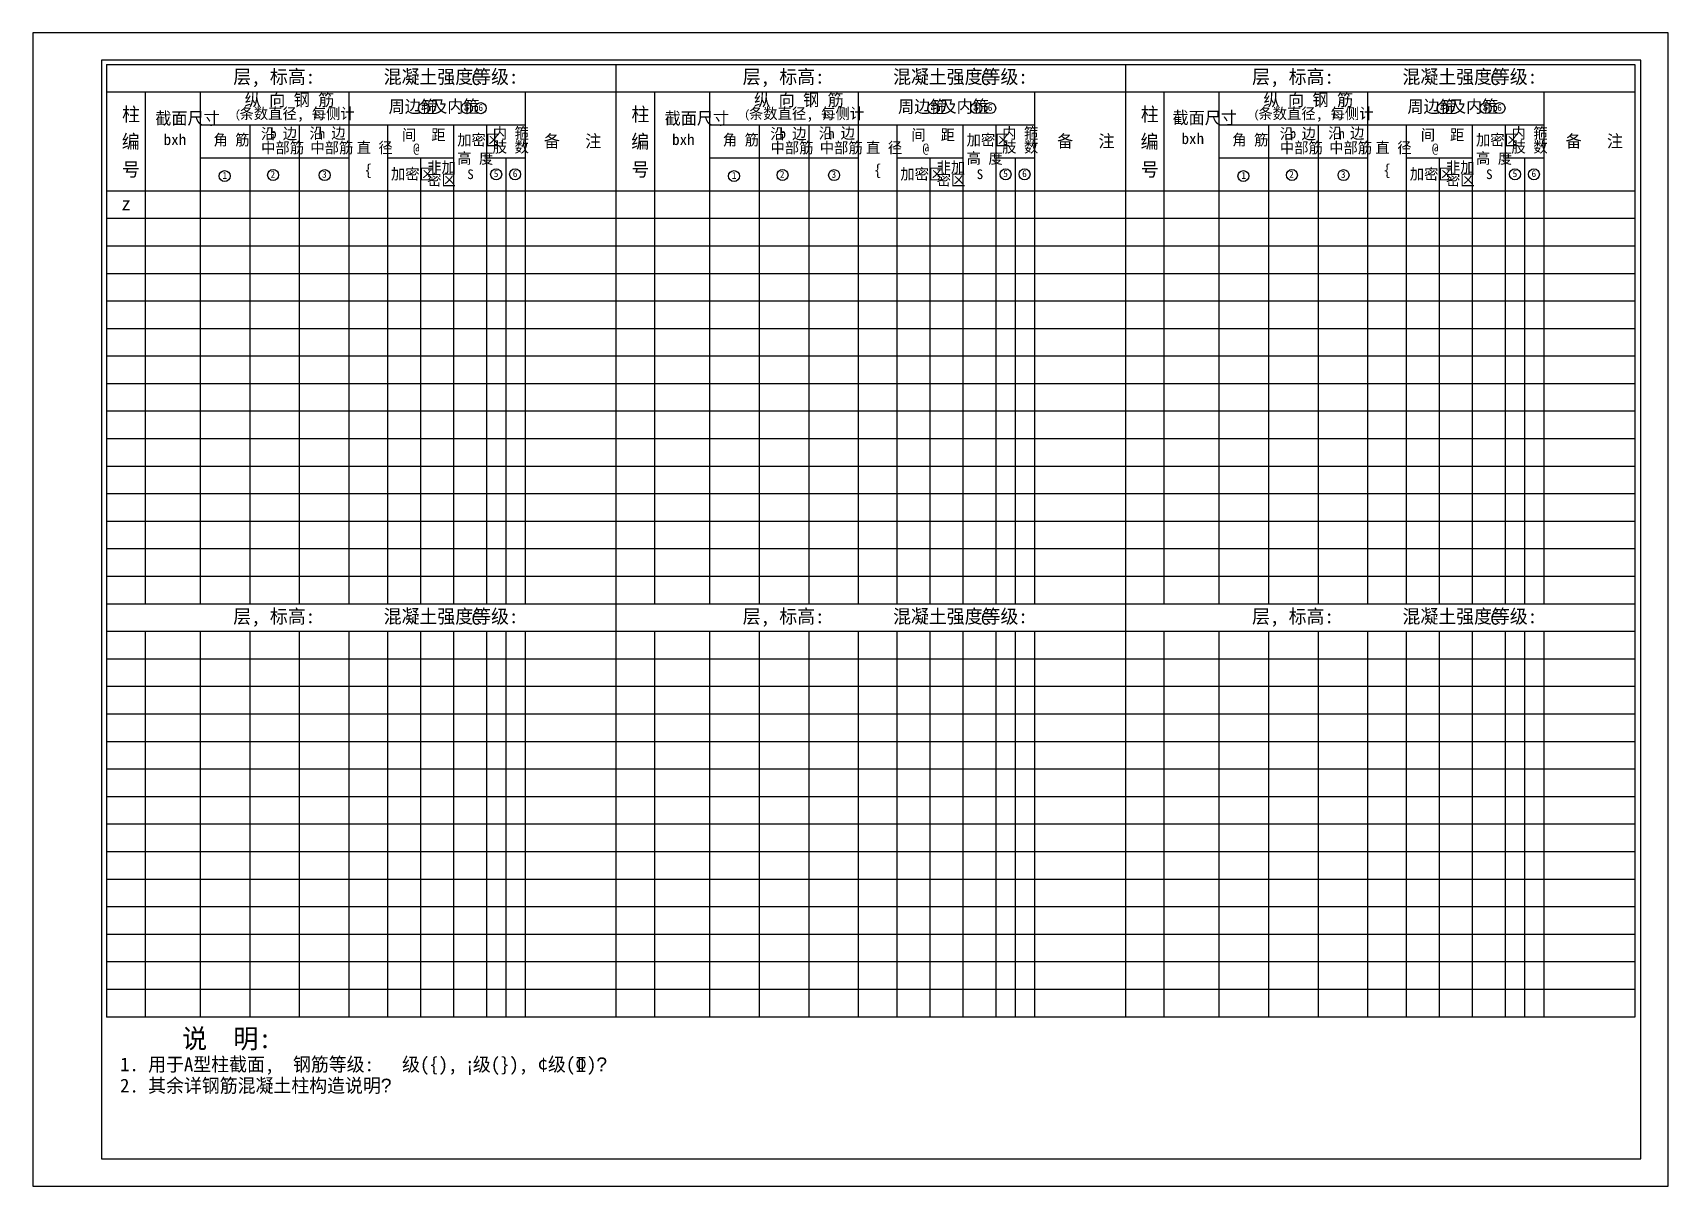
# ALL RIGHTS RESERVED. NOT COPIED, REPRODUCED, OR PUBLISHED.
# Model space of a CAD drawing. Header units: metres. Extents: x 7598 to 66998, y 7919 to 49819.
import ezdxf

# ---------------------------------------------------------------- set-up
doc = ezdxf.new("R2010")
doc.units = ezdxf.units.M
for name, color, linetype in [('BIAO', 3, 'Continuous'), ('DIM', 1, 'Continuous'), ('TEXT', 2, 'Continuous'), ('TK', 7, 'Continuous')]:
    doc.layers.add(name, color=color, linetype=linetype)

msp = doc.modelspace()

# ---------------------------------------------------------------- linework, layer by layer
at = {"layer": 'BIAO'}
for p, q in [((10279.52, 48666.48), (10279.52, 14066.48)), ((28779.52, 48666.48), (28779.52, 14066.48)), ((47279.52, 48666.48), (47279.52, 14066.48)), ((65779.52, 48666.48), (65779.52, 14066.48)), ((11679.52, 47666.48), (11679.52, 34066.48)), ((13679.52, 47666.48), (13679.52, 34066.48)), ((19079.52, 47666.48), (19079.52, 34066.48)), ((25479.52, 47666.48), (25479.52, 34066.48)), ((30179.52, 47666.48), (30179.52, 34066.48)), ((32179.52, 47666.48), (32179.52, 34066.48)), ((37579.52, 47666.48), (37579.52, 34066.48)), ((43979.52, 47666.48), (43979.52, 34066.48)), ((48679.52, 47666.48), (48679.52, 34066.48)), ((50679.52, 47666.48), (50679.52, 34066.48)), ((56079.52, 47666.48), (56079.52, 34066.48)), ((62479.52, 47666.48), (62479.52, 34066.48)), ((25479.52, 46466.48), (13679.52, 46466.48)), ((15479.52, 46466.48), (15479.52, 34066.48)), ((17279.52, 46466.48), (17279.52, 34066.48)), ((20479.52, 46466.48), (20479.52, 29066.48)), ((22879.52, 46466.48), (22879.52, 29066.48)), ((24079.52, 46466.48), (24079.52, 29066.48)), ((43979.52, 46466.48), (32179.52, 46466.48)), ((33979.52, 46466.48), (33979.52, 34066.48)), ((35779.52, 46466.48), (35779.52, 34066.48)), ((38979.52, 46466.48), (38979.52, 29066.48)), ((41379.52, 46466.48), (41379.52, 29066.48)), ((42579.52, 46466.48), (42579.52, 29066.48)), ((62479.52, 46466.48), (50679.52, 46466.48)), ((52479.52, 46466.48), (52479.52, 34066.48)), ((54279.52, 46466.48), (54279.52, 34066.48)), ((57479.52, 46466.48), (57479.52, 29066.48)), ((59879.52, 46466.48), (59879.52, 29066.48)), ((61079.52, 46466.48), (61079.52, 29066.48)), ((19079.52, 45266.48), (13679.52, 45266.48)), ((22879.52, 45266.48), (20479.52, 45266.48)), ((21679.52, 45266.48), (21679.52, 34066.48)), ((25479.52, 45266.48), (24079.52, 45266.48)), ((24779.52, 45266.48), (24779.52, 29066.48)), ((37579.52, 45266.48), (32179.52, 45266.48)), ((41379.52, 45266.48), (38979.52, 45266.48)), ((40179.52, 45266.48), (40179.52, 34066.48)), ((43979.52, 45266.48), (42579.52, 45266.48)), ((43279.52, 45266.48), (43279.52, 29066.48)), ((56079.52, 45266.48), (50679.52, 45266.48)), ((59879.52, 45266.48), (57479.52, 45266.48)), ((58679.52, 45266.48), (58679.52, 34066.48)), ((62479.52, 45266.48), (61079.52, 45266.48)), ((61779.52, 45266.48), (61779.52, 29066.48)), ((28779.52, 44066.48), (10279.52, 44066.48)), ((65779.52, 44066.48), (28779.52, 44066.48)), ((28779.52, 43066.48), (10279.52, 43066.48)), ((65779.52, 43066.48), (28779.52, 43066.48)), ((28779.52, 42066.48), (10279.52, 42066.48)), ((65779.52, 42066.48), (28779.52, 42066.48)), ((28779.52, 41066.48), (10279.52, 41066.48)), ((65779.52, 41066.48), (28779.52, 41066.48)), ((28779.52, 40066.48), (10279.52, 40066.48)), ((65779.52, 40066.48), (28779.52, 40066.48)), ((28779.52, 39066.48), (10279.52, 39066.48)), ((65779.52, 39066.48), (28779.52, 39066.48)), ((28779.52, 38066.48), (10279.52, 38066.48)), ((65779.52, 38066.48), (28779.52, 38066.48)), ((28779.52, 37066.48), (10279.52, 37066.48)), ((65779.52, 37066.48), (28779.52, 37066.48)), ((28779.52, 36066.48), (10279.52, 36066.48)), ((65779.52, 36066.48), (28779.52, 36066.48)), ((28779.52, 35066.48), (10279.52, 35066.48)), ((65779.52, 35066.48), (28779.52, 35066.48)), ((65779.52, 34066.48), (10279.52, 34066.48)), ((11679.52, 34066.48), (11679.52, 29066.48)), ((13679.52, 34066.48), (13679.52, 29066.48)), ((15479.52, 34066.48), (15479.52, 29066.48)), ((17279.52, 34066.48), (17279.52, 29066.48)), ((19079.52, 34066.48), (19079.52, 29066.48)), ((21679.52, 34066.48), (21679.52, 29066.48)), ((25479.52, 34066.48), (25479.52, 29066.48)), ((30179.52, 34066.48), (30179.52, 29066.48)), ((32179.52, 34066.48), (32179.52, 29066.48)), ((33979.52, 34066.48), (33979.52, 29066.48)), ((35779.52, 34066.48), (35779.52, 29066.48)), ((37579.52, 34066.48), (37579.52, 29066.48)), ((40179.52, 34066.48), (40179.52, 29066.48)), ((43979.52, 34066.48), (43979.52, 29066.48)), ((48679.52, 34066.48), (48679.52, 29066.48)), ((50679.52, 34066.48), (50679.52, 29066.48)), ((52479.52, 34066.48), (52479.52, 29066.48)), ((54279.52, 34066.48), (54279.52, 29066.48)), ((56079.52, 34066.48), (56079.52, 29066.48)), ((58679.52, 34066.48), (58679.52, 29066.48)), ((62479.52, 34066.48), (62479.52, 29066.48)), ((28779.52, 33066.48), (10279.52, 33066.48)), ((65779.52, 33066.48), (28779.52, 33066.48)), ((28779.52, 32066.48), (10279.52, 32066.48)), ((65779.52, 32066.48), (28779.52, 32066.48)), ((28779.52, 31066.48), (10279.52, 31066.48)), ((65779.52, 31066.48), (28779.52, 31066.48)), ((28779.52, 30066.48), (10279.52, 30066.48)), ((65779.52, 30066.48), (28779.52, 30066.48)), ((28779.52, 29066.48), (10279.52, 29066.48)), ((65779.52, 29066.48), (28779.52, 29066.48)), ((28779.52, 28066.48), (10279.52, 28066.48)), ((11679.52, 28066.48), (11679.52, 14066.48)), ((13679.52, 28066.48), (13679.52, 14066.48)), ((15479.52, 28066.48), (15479.52, 14066.48)), ((17279.52, 28066.48), (17279.52, 14066.48)), ((19079.52, 28066.48), (19079.52, 14066.48)), ((20479.52, 28066.48), (20479.52, 14066.48)), ((21679.52, 28066.48), (21679.52, 14066.48)), ((22879.52, 28066.48), (22879.52, 14066.48)), ((24079.52, 28066.48), (24079.52, 14066.48)), ((24779.52, 28066.48), (24779.52, 14066.48)), ((25479.52, 28066.48), (25479.52, 14066.48)), ((65779.52, 28066.48), (28779.52, 28066.48)), ((30179.52, 28066.48), (30179.52, 14066.48)), ((32179.52, 28066.48), (32179.52, 14066.48)), ((33979.52, 28066.48), (33979.52, 14066.48)), ((35779.52, 28066.48), (35779.52, 14066.48)), ((37579.52, 28066.48), (37579.52, 14066.48)), ((38979.52, 28066.48), (38979.52, 14066.48)), ((40179.52, 28066.48), (40179.52, 14066.48)), ((41379.52, 28066.48), (41379.52, 14066.48)), ((42579.52, 28066.48), (42579.52, 14066.48)), ((43279.52, 28066.48), (43279.52, 14066.48)), ((43979.52, 28066.48), (43979.52, 14066.48)), ((48679.52, 28066.48), (48679.52, 14066.48)), ((50679.52, 28066.48), (50679.52, 14066.48)), ((52479.52, 28066.48), (52479.52, 14066.48)), ((54279.52, 28066.48), (54279.52, 14066.48)), ((56079.52, 28066.48), (56079.52, 14066.48)), ((57479.52, 28066.48), (57479.52, 14066.48)), ((58679.52, 28066.48), (58679.52, 14066.48)), ((59879.52, 28066.48), (59879.52, 14066.48)), ((61079.52, 28066.48), (61079.52, 14066.48)), ((61779.52, 28066.48), (61779.52, 14066.48)), ((62479.52, 28066.48), (62479.52, 14066.48)), ((28779.52, 27066.48), (10279.52, 27066.48)), ((65779.52, 27066.48), (28779.52, 27066.48)), ((28779.52, 26066.48), (10279.52, 26066.48)), ((65779.52, 26066.48), (28779.52, 26066.48)), ((28779.52, 25066.48), (10279.52, 25066.48)), ((65779.52, 25066.48), (28779.52, 25066.48)), ((28779.52, 24066.48), (10279.52, 24066.48)), ((65779.52, 24066.48), (28779.52, 24066.48)), ((28779.52, 23066.48), (10279.52, 23066.48)), ((65779.52, 23066.48), (28779.52, 23066.48)), ((28779.52, 22066.48), (10279.52, 22066.48)), ((65779.52, 22066.48), (28779.52, 22066.48)), ((28779.52, 21066.48), (10279.52, 21066.48)), ((65779.52, 21066.48), (28779.52, 21066.48)), ((28779.52, 20066.48), (10279.52, 20066.48)), ((65779.52, 20066.48), (28779.52, 20066.48)), ((28779.52, 19066.48), (10279.52, 19066.48)), ((65779.52, 19066.48), (28779.52, 19066.48)), ((65779.52, 18066.48), (10279.52, 18066.48)), ((28779.52, 17066.48), (10279.52, 17066.48)), ((65779.52, 17066.48), (28779.52, 17066.48)), ((28779.52, 16066.48), (10279.52, 16066.48)), ((65779.52, 16066.48), (28779.52, 16066.48)), ((28779.52, 15066.48), (10279.52, 15066.48)), ((65779.52, 15066.48), (28779.52, 15066.48)), ((65779.52, 14066.48), (10279.52, 14066.48))]:
    msp.add_line(p, q, dxfattribs=at)
at = {"layer": 'DIM'}
for centre in [(21803.89, 47072.34), (23365.05, 47078.14), (23869.47, 47078.14), (40304.23, 47072.45), (41865.4, 47078.25), (42369.82, 47078.25), (58804.23, 47072.45), (60365.4, 47078.25), (60869.82, 47078.25), (14568.05, 44610.43), (16328.47, 44649.1), (18203.4, 44644.83), (24429.28, 44675), (25117.89, 44675), (33068.05, 44610.43), (34828.47, 44649.1), (36703.4, 44644.83), (42929.28, 44675), (43617.89, 44675), (51568.05, 44610.43), (53328.47, 44649.1), (55203.4, 44644.83), (61429.28, 44675), (62117.89, 44675)]:
    msp.add_circle(centre, 200, dxfattribs=at)
at = {"layer": 'TEXT'}
for p, q in [((10279.52, 48666.48), (28779.52, 48666.48)), ((28779.52, 48666.48), (65779.52, 48666.48)), ((10279.52, 47666.48), (28779.52, 47666.48)), ((28779.52, 47666.48), (65779.52, 47666.48))]:
    msp.add_line(p, q, dxfattribs=at)
at = {"layer": 'TK'}
for points in [[(7597.67, 7918.7), (66997.67, 7918.7), (66997.67, 49818.7), (7597.67, 49818.7)], [(10097.67, 8918.7), (65997.67, 8918.7), (65997.67, 48818.7), (10097.67, 48818.7)]]:
    msp.add_lwpolyline(points, close=True, dxfattribs=at)

# ---------------------------------------------------------------- texts
for s, height, p in [('层, 标高:        ', 500, (14881.32, 47969.37)), ('混凝土强度等级: ', 500, (20343.65, 47969.37)), (' C', 450, (23228.72, 47916.52)), ('层, 标高:        ', 500, (33381.32, 47969.37)), ('混凝土强度等级: ', 500, (38843.65, 47969.37)), (' C', 450, (41728.72, 47916.52)), ('层, 标高:        ', 500, (51881.32, 47969.37)), ('混凝土强度等级: ', 500, (57343.65, 47969.37)), (' C', 450, (60228.72, 47916.52)), ('z', 500, (10815.81, 43363.42)), ('层, 标高:        ', 500, (14881.32, 28369.37)), ('混凝土强度等级: ', 500, (20343.65, 28369.37)), (' C', 450, (23228.72, 28316.52)), ('层, 标高:        ', 500, (33381.32, 28369.37)), ('混凝土强度等级: ', 500, (38843.65, 28369.37)), (' C', 450, (41728.72, 28316.52)), ('层, 标高:        ', 500, (51881.32, 28369.37)), ('混凝土强度等级: ', 500, (57343.65, 28369.37)), (' C', 450, (60228.72, 28316.52)), ('说  明:', 700, (13022.19, 12935.07)), ('1. 用于A型柱截面,  钢筋等级:  %%160级({), %%161级(}), %%162级(%%133)%%140', 500, (10769.58, 12097.93)), ('2. 其余详钢筋混凝土柱构造说明%%140', 500, (10769.58, 11326.91))]:
    msp.add_text(s, height=height).set_placement(p)
at = {"layer": 'TEXT'}
for s, height, p in [('纵 向 钢 筋', 450, (15294.65, 47157.96)), ('纵 向 钢 筋', 450, (33794.65, 47157.96)), ('纵 向 钢 筋', 450, (52294.65, 47157.96)), ('柱', 500, (10841.82, 46603.37)), ('截面尺寸', 450, (12047.41, 46485.71)), ('(', 300, (14941.01, 46703.85)), ('条数直径, 每侧计', 400, (15109.02, 46683.65)), (')', 300, (17762.32, 46714.65)), ('周边箍', 450, (20525.56, 46911.04)), ('4', 250, (21707.22, 46972.11)), ('及内箍', 450, (22068.95, 46919)), ('5', 250, (23278.55, 46977.91)), ('6', 250, (23782.96, 46977.91)), ('柱', 500, (29341.82, 46603.37)), ('截面尺寸', 450, (30547.41, 46485.71)), ('(', 300, (33441.01, 46703.85)), ('条数直径, 每侧计', 400, (33609.02, 46683.65)), (')', 300, (36262.32, 46714.65)), ('周边箍', 450, (39025.56, 46911.04)), ('4', 250, (40207.56, 46972.23)), ('及内箍', 450, (40568.95, 46919)), ('5', 250, (41778.89, 46978.03)), ('6', 250, (42283.31, 46978.03)), ('柱', 500, (47841.82, 46603.37)), ('截面尺寸', 450, (48992.31, 46502.57)), ('(', 300, (51941.01, 46703.85)), ('条数直径, 每侧计', 400, (52109.02, 46683.65)), (')', 300, (54762.32, 46714.65)), ('周边箍', 450, (57525.56, 46911.04)), ('4', 250, (58707.56, 46972.23)), ('及内箍', 450, (59068.95, 46919)), ('5', 250, (60278.89, 46978.03)), ('6', 250, (60783.31, 46978.03)), ('沿 边', 400, (15889.15, 45950.32)), ('b', 350, (16216.18, 45983.08)), ('沿 边', 400, (17648.67, 45970.56)), ('h', 350, (17981.34, 45980.91)), ('间  距', 400, (21008.28, 45907.46)), ('内 箍', 400, (24304.26, 45970.71)), ('沿 边', 400, (34389.15, 45950.32)), ('b', 350, (34716.18, 45983.08)), ('沿 边', 400, (36148.67, 45970.56)), ('h', 350, (36481.34, 45980.91)), ('间  距', 400, (39508.28, 45907.46)), ('内 箍', 400, (42804.26, 45970.71)), ('沿 边', 400, (52889.15, 45950.32)), ('b', 350, (53245.06, 45983.08)), ('沿 边', 400, (54648.67, 45970.56)), ('h', 350, (55010.22, 45980.91)), ('间  距', 400, (58008.28, 45907.46)), ('内 箍', 400, (61304.26, 45970.71)), ('编', 500, (10833.37, 45615.35)), ('bxh', 400, (12355.14, 45739.71)), ('角 筋', 400, (14161.18, 45727.93)), ('中部筋', 400, (15892.58, 45440.8)), ('中部筋', 400, (17681.51, 45441.45)), ('直 径', 400, (19361.78, 45442.82)), ('@', 350, (21412.59, 45458.64)), ('加密区', 400, (23014.87, 45724.53)), ('肢 数', 400, (24304.26, 45468.01)), ('备   注', 450, (26159.96, 45656.24)), ('编', 500, (29333.37, 45615.35)), ('bxh', 400, (30819.79, 45739.71)), ('角 筋', 400, (32661.18, 45727.93)), ('中部筋', 400, (34392.58, 45440.8)), ('中部筋', 400, (36181.51, 45441.45)), ('直 径', 400, (37861.78, 45442.82)), ('@', 350, (39912.59, 45458.64)), ('加密区', 400, (41514.87, 45724.53)), ('肢 数', 400, (42804.26, 45468.01)), ('备   注', 450, (44801.36, 45656.24)), ('编', 500, (47833.37, 45615.35)), ('bxh', 400, (49319.79, 45775.04)), ('角 筋', 400, (51161.18, 45727.93)), ('中部筋', 400, (52892.58, 45440.8)), ('中部筋', 400, (54681.51, 45441.45)), ('直 径', 400, (56361.78, 45442.82)), ('@', 350, (58412.59, 45458.64)), ('加密区', 400, (60014.87, 45724.53)), ('肢 数', 400, (61304.26, 45468.01)), ('备   注', 450, (63266.01, 45656.24)), ('号', 500, (10841.82, 44605.04)), ('非加', 400, (21924.42, 44733.02)), ('高 度', 400, (23013.16, 45061.18)), ('号', 500, (29341.82, 44605.04)), ('非加', 400, (40424.42, 44733.02)), ('高 度', 400, (41513.16, 45061.18)), ('号', 500, (47841.82, 44605.04)), ('非加', 400, (58924.42, 44733.02)), ('高 度', 400, (60013.16, 45061.18)), ('1', 250, (14489.81, 44510.11)), ('2', 250, (16231.8, 44548.88)), ('3', 250, (18106.72, 44548.88)), ('{', 400, (19651.03, 44632.61)), ('加密区', 400, (20610, 44486.81)), ('密区', 400, (21924.42, 44271.52)), ('S', 350, (23378.24, 44502.11)), ('5', 250, (24342.77, 44574.77)), ('6', 250, (25031.38, 44574.77)), ('1', 250, (32989.81, 44510.11)), ('2', 250, (34731.8, 44548.88)), ('3', 250, (36606.72, 44548.88)), ('{', 400, (38151.03, 44632.61)), ('加密区', 400, (39110, 44486.81)), ('密区', 400, (40424.42, 44271.52)), ('S', 350, (41878.24, 44502.11)), ('5', 250, (42842.77, 44574.77)), ('6', 250, (43531.38, 44574.77)), ('1', 250, (51489.81, 44510.11)), ('2', 250, (53231.8, 44548.88)), ('3', 250, (55106.72, 44548.88)), ('{', 400, (56651.03, 44632.61)), ('加密区', 400, (57610, 44486.81)), ('密区', 400, (58924.42, 44271.52)), ('S', 350, (60378.24, 44502.11)), ('5', 250, (61342.77, 44574.77)), ('6', 250, (62031.38, 44574.77))]:
    msp.add_text(s, height=height, dxfattribs=at).set_placement(p)

doc.saveas('drawing.dxf')
